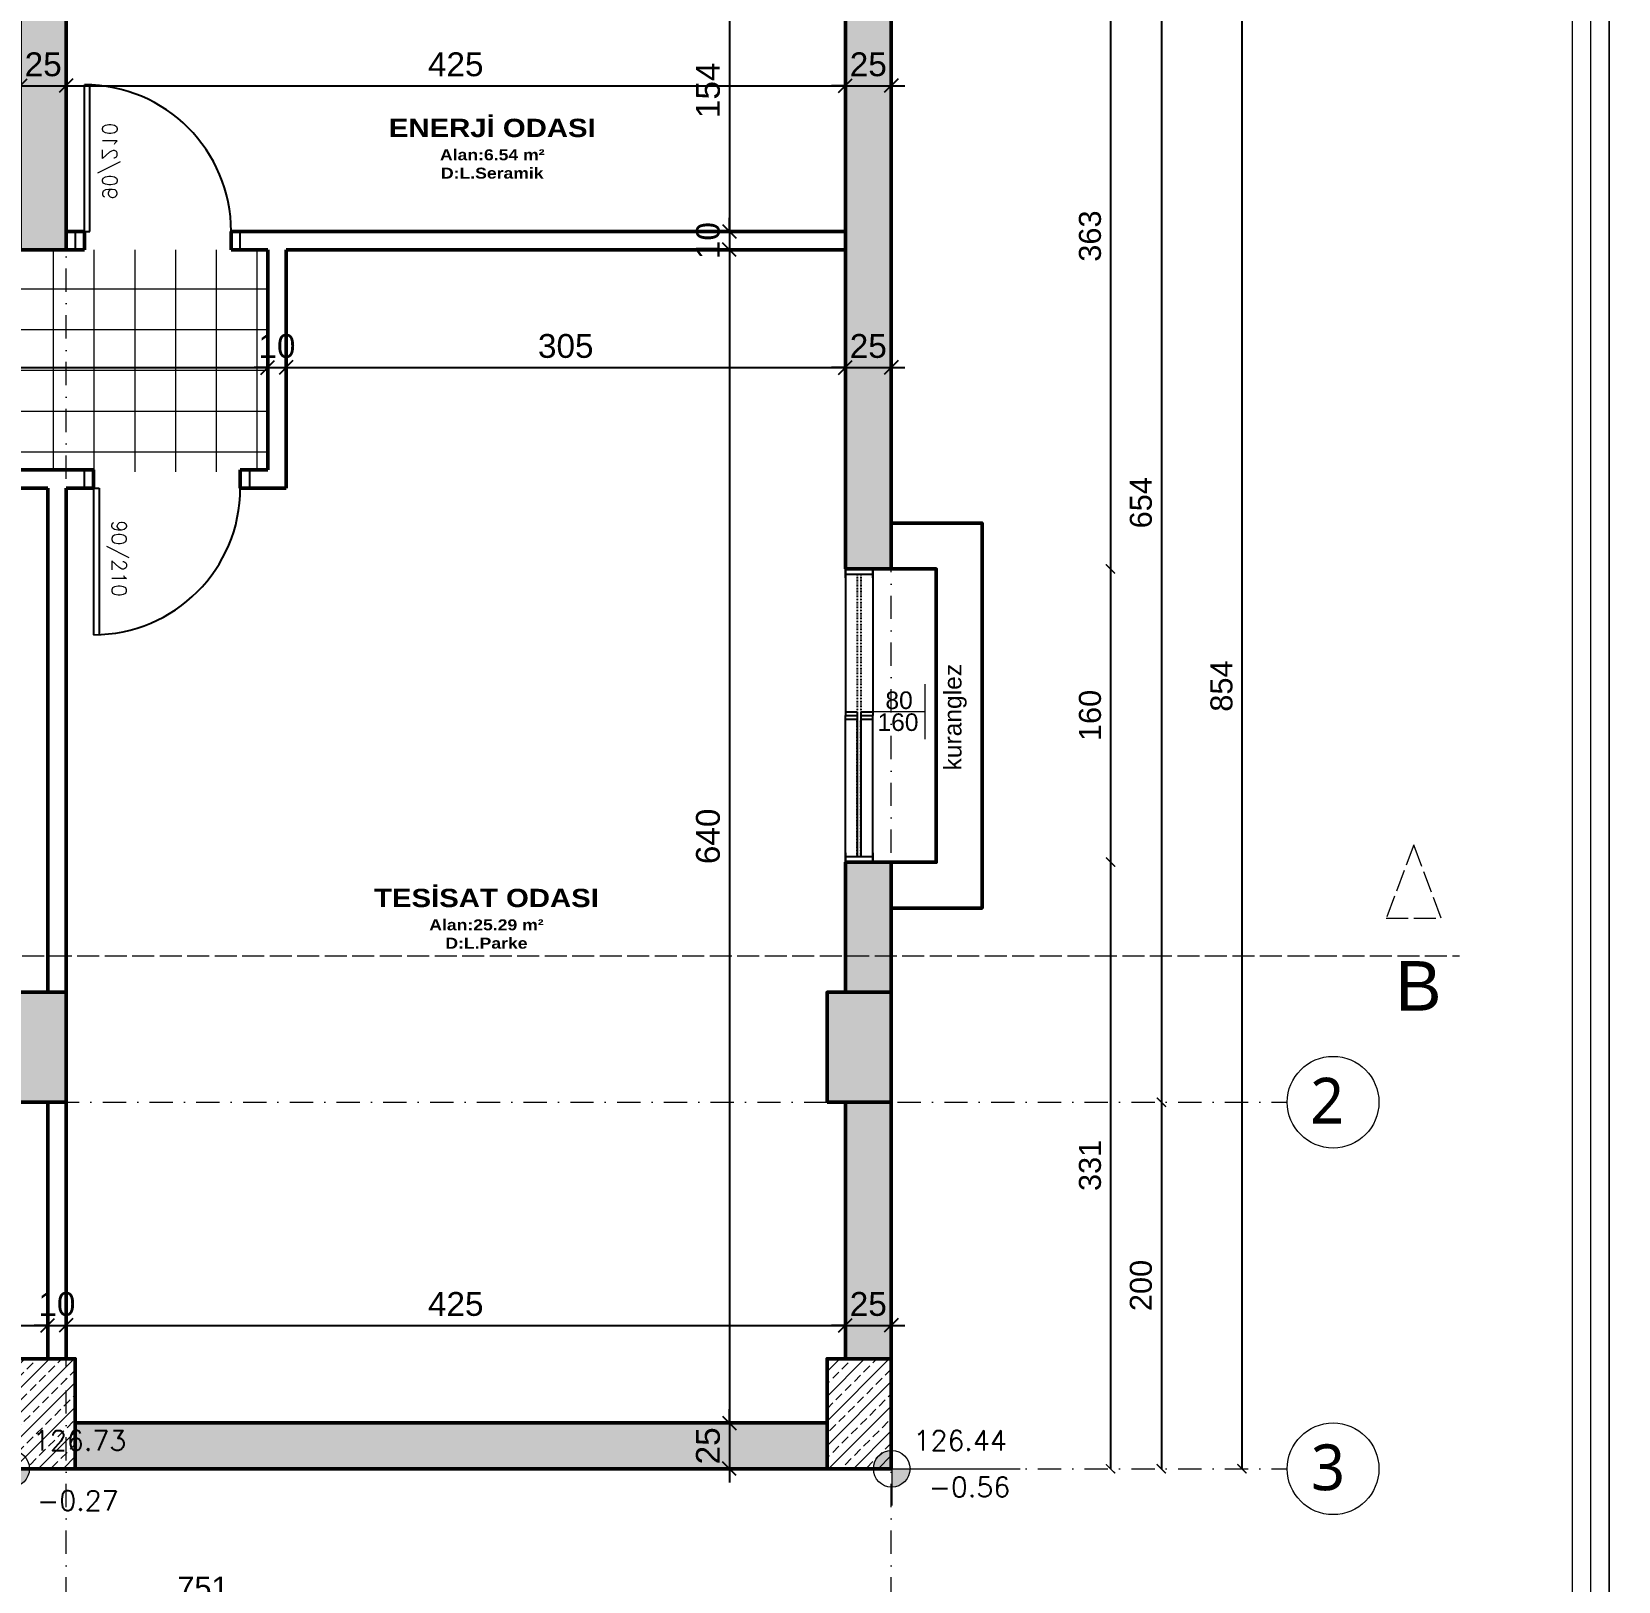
# Model space of a CAD drawing. Header units: millimetres. Extents: x 14753 to 45183, y 5640 to 19518.
# Drawn here: x 18857 to 19722, y 18231 to 19076 of the extents above; entities that cross this region are included whole.
import ezdxf

# ---------------------------------------------------------------- set-up
doc = ezdxf.new("R2010")
doc.units = ezdxf.units.MM
for name, pattern in [('ACAD_ISO02W100', [15, 12, -3]), ('Dash dot', [1.4, 0.6, -0.4, 0, -0.4]), ('DASHDOT', [25.4, 12.7, -6.35, 0, -6.35])]:
    doc.linetypes.add(name, pattern=pattern)
for name, color, linetype, lineweight in [('CERCEVE', 66, 'Continuous', 0), ('Duvar', 1, 'Continuous', 50), ('k aks', 44, 'DASHDOT', 18), ('k dis olcu', 43, 'Continuous', 18), ('k ic olcu', 254, 'Continuous', 18), ('k kolon', 1, 'Continuous', 53), ('k kot', 31, 'Continuous', 20), ('k tarama', 252, 'Continuous', 9), ('k ıslak mekan tarama', 252, 'Continuous', 9), ('kesiklii çizgi', 244, 'ACAD_ISO02W100', 5), ('Kolon', 30, 'Continuous', 50)]:
    doc.layers.add(name, color=color, linetype=linetype, lineweight=lineweight)
for name, color, linetype in [('kapı', 11, 'Continuous'), ('pencere', 2, 'Continuous'), ('Standart', 7, 'Continuous'), ('YAzı', 7, 'Continuous')]:
    doc.layers.add(name, color=color, linetype=linetype)
doc.styles.add('MtXpl_Segoe_UI', font='segoeui.ttf')
doc.styles.add('OLCU', font='romans.shx')
doc.styles.add('ROMANT', font='arial.ttf', dxfattribs={"width": 0.8, "height": 0.125})
doc.styles.get("Standard").update_dxf_attribs({"font": 'arial.ttf'})
doc.styles.add('Vaziyet Yazı', font='bgothm.ttf', dxfattribs={"height": 25})
doc.dimstyles.new('icolcu', dxfattribs={"dimtxt": 13, "dimasz": 7.5, "dimexe": 5, "dimexo": 5, "dimgap": 5, "dimtad": 1, "dimdec": 0, "dimtxsty": 'Standard', "dimblk": 'OBLIQUE', "dimcen": 2.5, "dimdle": 5, "dimclrd": 256, "dimclre": 256, "dimclrt": 256, "dimadec": 4, "dimazin": 0, "dimtfac": 1, "dimtdec": 0, "dimtix": 1, "dimtmove": 2, "dimatfit": 3, "dimldrblk": 'OBLIQUE', "dimfxl": 1, "dimarcsym": 0})
doc.dimstyles.new('icölcü', dxfattribs={"dimtxt": 12, "dimasz": 5, "dimexe": 1.25, "dimexo": 0.625, "dimgap": 5, "dimtad": 1, "dimdec": 0, "dimtxsty": 'Standard', "dimblk": 'ARCHTICK', "dimcen": -10, "dimse1": 1, "dimse2": 1, "dimadec": 0, "dimazin": 0, "dimtfac": 1, "dimtdec": 0, "dimtix": 1, "dimtmove": 0, "dimatfit": 3, "dimldrblk": 'ARCHTICK', "dimfxl": 1, "dimarcsym": 0})
pattern_1 = [(45, (-7754.55, -1210.899), (-6.73519209, 6.73519209), []), (45, (-7747.815, -1210.899), (-6.73519209, 6.73519209), [4.7625, -2.38125])]

# ---------------------------------------------------------------- blocks, each defined once
blk = doc.blocks.new('AKS-KOLON')
at = {"layer": 'k tarama'}
h = blk.add_hatch(dxfattribs=at)
h.set_pattern_fill('ANSI33', color=256, scale=1.5)
h.set_pattern_definition(pattern_1)
h.paths.add_polyline_path([(376943.55, 4551394.22), (376918.55, 4551394.22), (376918.55, 4551205.22), (376943.55, 4551205.22)])
h.paths.add_polyline_path([(376516.55, 4551394.22), (376491.55, 4551394.22), (376491.55, 4551205.22), (376516.55, 4551205.22)])
h.paths.add_polyline_path([(376352.55, 4551394.22), (376317.55, 4551394.22), (376317.55, 4551334.22), (376352.55, 4551334.22)])
h.paths.add_polyline_path([(376377.55, 4550775.22), (376317.55, 4550775.22), (376317.55, 4550740.22), (376377.55, 4550740.22)])
h.paths.add_polyline_path([(376943.55, 4550800.22), (376908.55, 4550800.22), (376908.55, 4550740.22), (376943.55, 4550740.22)])
h.paths.add_polyline_path([(377393.55, 4550800.22), (377358.55, 4550800.22), (377358.55, 4550740.22), (377393.55, 4550740.22)])
h = blk.add_hatch(dxfattribs=at)
h.set_pattern_fill('ANSI33', color=256, scale=1.5)
h.set_pattern_definition(pattern_1)
h.paths.add_polyline_path([(376948.55, 4550600.22), (376913.55, 4550600.22), (376913.55, 4550540.22), (376948.55, 4550540.22)])
h.paths.add_polyline_path([(377393.55, 4550600.22), (377358.55, 4550600.22), (377358.55, 4550540.22), (377393.55, 4550540.22)])
at = {"layer": 'Duvar'}
blk.add_lwpolyline([(376918.55, 4551394.22), (376943.55, 4551394.22), (376943.55, 4551205.22)], dxfattribs=at)
at = {"layer": 'k aks'}
for p, q in [((376943.55, 4550391.82), (376943.55, 4551524.22)), ((377393.55, 4550391.82), (377393.55, 4551524.22)), ((376147.55, 4550740.22), (377609.55, 4550740.22)), ((376147.55, 4550540.22), (377609.55, 4550540.22))]:
    blk.add_line(p, q, dxfattribs=at)
at = {"layer": 'k aks', "linetype": 'Continuous'}
for centre in [(377634.55, 4550740.22), (377634.55, 4550540.22)]:
    blk.add_circle(centre, 25, dxfattribs=at)
at = {"layer": 'Kolon'}
blk.add_lwpolyline([(376918.55, 4551394.22), (376943.55, 4551394.22), (376943.55, 4551205.22), (376918.55, 4551205.22)], close=True, dxfattribs=at)
for points in [[(376943.55, 4550740.22), (376943.55, 4550800.22), (376908.55, 4550800.22), (376908.55, 4550740.22), (376943.55, 4550740.22)], [(377358.55, 4550740.22), (377393.55, 4550740.22), (377393.55, 4550800.22), (377358.55, 4550800.22), (377358.55, 4550740.22)], [(376913.55, 4550540.22), (376948.55, 4550540.22), (376948.55, 4550600.22), (376913.55, 4550600.22), (376913.55, 4550540.22)], [(377358.55, 4550540.22), (377393.55, 4550540.22), (377393.55, 4550600.22), (377358.55, 4550600.22), (377358.55, 4550540.22)]]:
    blk.add_lwpolyline(points, dxfattribs=at)
at = {"layer": 'k aks', "style": 'MtXpl_Segoe_UI'}
for s, p in [('2', (377621.99, 4550728.54)), ('3', (377622.46, 4550528.54))]:
    blk.add_text(s, height=25, dxfattribs=at).set_placement(p)
blk = doc.blocks.new('_ArchTick')
at = {"color": 0, "linetype": 'ByBlock', "const_width": 0.15}
blk.add_lwpolyline([(-0.5, -0.5), (0.5, 0.5)], dxfattribs=at)
blk = doc.blocks.new('*D421')
at = {"layer": 'Defpoints', "color": 0, "transparency": 16777216}
for p in [(19517.19, 19146.01), (19517.19, 18292.01), (19517.19, 18292.01)]:
    blk.add_point(p, dxfattribs=at)
at = {"layer": 'k dis olcu', "color": 0, "lineweight": -2, "transparency": 16777216}
blk.add_line((19517.19, 19146.01), (19517.19, 18292.01), dxfattribs=at)
at = {"layer": 'k dis olcu', "color": 0, "lineweight": -2, "transparency": 16777216, "xscale": 5, "yscale": 5, "zscale": 5}
for p, rotation in [((19517.19, 19146.01), 90), ((19517.19, 18292.01), 270)]:
    blk.add_blockref('_ArchTick', p, dxfattribs=dict(at, rotation=rotation))
at = {"layer": 'k dis olcu', "color": 0, "transparency": 16777216, "insert": (19506.06, 18719.01), "char_height": 12, "attachment_point": 5, "rotation": 90}
blk.add_mtext('854', dxfattribs=at)
blk = doc.blocks.new('*D374')
at = {"layer": 'Defpoints', "color": 0, "transparency": 16777216}
for p in [(19473.23, 19146.01), (19473.23, 18492.01), (19473.23, 18492.01)]:
    blk.add_point(p, dxfattribs=at)
at = {"layer": 'k dis olcu', "color": 0, "lineweight": -2, "transparency": 16777216}
blk.add_line((19473.23, 19146.01), (19473.23, 18492.01), dxfattribs=at)
at = {"layer": 'k dis olcu', "color": 0, "lineweight": -2, "transparency": 16777216, "xscale": 5, "yscale": 5, "zscale": 5}
for p, rotation in [((19473.23, 19146.01), 90), ((19473.23, 18492.01), 270)]:
    blk.add_blockref('_ArchTick', p, dxfattribs=dict(at, rotation=rotation))
at = {"layer": 'k dis olcu', "color": 0, "transparency": 16777216, "insert": (19462.1, 18819.01), "char_height": 12, "attachment_point": 5, "rotation": 90}
blk.add_mtext('654', dxfattribs=at)
blk = doc.blocks.new('*D375')
at = {"layer": 'Defpoints', "color": 0, "transparency": 16777216}
for p in [(19473.23, 18492.01), (19473.23, 18292.01), (19473.23, 18292.01)]:
    blk.add_point(p, dxfattribs=at)
at = {"layer": 'k dis olcu', "color": 0, "lineweight": -2, "transparency": 16777216}
blk.add_line((19473.23, 18492.01), (19473.23, 18292.01), dxfattribs=at)
at = {"layer": 'k dis olcu', "color": 0, "lineweight": -2, "transparency": 16777216, "xscale": 5, "yscale": 5, "zscale": 5}
for p, rotation in [((19473.23, 18492.01), 90), ((19473.23, 18292.01), 270)]:
    blk.add_blockref('_ArchTick', p, dxfattribs=dict(at, rotation=rotation))
at = {"layer": 'k dis olcu', "color": 0, "transparency": 16777216, "insert": (19462.1, 18392.01), "char_height": 12, "attachment_point": 5, "rotation": 90}
blk.add_mtext('200', dxfattribs=at)
blk = doc.blocks.new('*D424')
at = {"layer": 'Defpoints', "color": 0, "transparency": 16777216}
for p in [(19325.87, 19146.01), (19325.87, 18782.92), (19445.47, 18782.92)]:
    blk.add_point(p, dxfattribs=at)
at = {"layer": 'k dis olcu', "color": 0, "lineweight": -2, "transparency": 16777216}
blk.add_line((19445.47, 19146.01), (19445.47, 18782.92), dxfattribs=at)
at = {"layer": 'k dis olcu', "color": 0, "lineweight": -2, "transparency": 16777216, "xscale": 5, "yscale": 5, "zscale": 5}
for p, rotation in [((19445.47, 19146.01), 90), ((19445.47, 18782.92), 270)]:
    blk.add_blockref('_ArchTick', p, dxfattribs=dict(at, rotation=rotation))
at = {"layer": 'k dis olcu', "color": 0, "transparency": 16777216, "insert": (19434.34, 18964.47), "char_height": 12, "attachment_point": 5, "rotation": 90}
blk.add_mtext('363', dxfattribs=at)
blk = doc.blocks.new('*D425')
at = {"layer": 'Defpoints', "color": 0, "transparency": 16777216}
for p in [(19325.87, 18782.92), (19315.87, 18623.01), (19445.47, 18623.01)]:
    blk.add_point(p, dxfattribs=at)
at = {"layer": 'k dis olcu', "color": 0, "lineweight": -2, "transparency": 16777216}
blk.add_line((19445.47, 18782.92), (19445.47, 18623.01), dxfattribs=at)
at = {"layer": 'k dis olcu', "color": 0, "lineweight": -2, "transparency": 16777216, "xscale": 5, "yscale": 5, "zscale": 5}
for p, rotation in [((19445.47, 18782.92), 90), ((19445.47, 18623.01), 270)]:
    blk.add_blockref('_ArchTick', p, dxfattribs=dict(at, rotation=rotation))
at = {"layer": 'k dis olcu', "color": 0, "transparency": 16777216, "insert": (19434.35, 18702.97), "char_height": 12, "attachment_point": 5, "rotation": 90}
blk.add_mtext('160', dxfattribs=at)
blk = doc.blocks.new('*D426')
at = {"layer": 'Defpoints', "color": 0, "transparency": 16777216}
for p in [(19315.87, 18623.01), (19325.87, 18292.01), (19445.47, 18292.01)]:
    blk.add_point(p, dxfattribs=at)
at = {"layer": 'k dis olcu', "color": 0, "lineweight": -2, "transparency": 16777216}
blk.add_line((19445.47, 18623.01), (19445.47, 18292.01), dxfattribs=at)
at = {"layer": 'k dis olcu', "color": 0, "lineweight": -2, "transparency": 16777216, "xscale": 5, "yscale": 5, "zscale": 5}
for p, rotation in [((19445.47, 18623.01), 90), ((19445.47, 18292.01), 270)]:
    blk.add_blockref('_ArchTick', p, dxfattribs=dict(at, rotation=rotation))
at = {"layer": 'k dis olcu', "color": 0, "transparency": 16777216, "insert": (19434.34, 18457.51), "char_height": 12, "attachment_point": 5, "rotation": 90}
blk.add_mtext('331', dxfattribs=at)
blk = doc.blocks.new('_Oblique')
at = {"color": 0, "linetype": 'ByBlock', "lineweight": -2}
blk.add_line((-0.5, -0.5), (0.5, 0.5), dxfattribs=at)
blk = doc.blocks.new('*D367')
at = {"layer": 'Defpoints', "color": 0, "transparency": 16777216}
for p in [(18274.87, 18370.2), (18865.87, 18370.2), (18865.87, 18370.2)]:
    blk.add_point(p, dxfattribs=at)
at = {"layer": 'k ic olcu', "lineweight": -2, "transparency": 16777216}
blk.add_line((18269.87, 18370.2), (18870.87, 18370.2), dxfattribs=at)
at = {"layer": 'k ic olcu', "lineweight": -2, "transparency": 16777216, "xscale": 7.5, "yscale": 7.5, "zscale": 7.5, "rotation": 180}
blk.add_blockref('_Oblique', (18274.87, 18370.2), dxfattribs=at)
at = {"layer": 'k ic olcu', "lineweight": -2, "transparency": 16777216, "xscale": 7.5, "yscale": 7.5, "zscale": 7.5}
blk.add_blockref('_Oblique', (18865.87, 18370.2), dxfattribs=at)
at = {"layer": 'k ic olcu', "transparency": 16777216, "insert": (18570.37, 18381.84), "char_height": 13, "attachment_point": 5}
blk.add_mtext('591', dxfattribs=at)
blk = doc.blocks.new('*D368')
at = {"layer": 'Defpoints', "color": 0, "transparency": 16777216}
for p in [(18865.87, 18370.2), (18875.87, 18370.2), (18875.87, 18370.2)]:
    blk.add_point(p, dxfattribs=at)
at = {"layer": 'k ic olcu', "lineweight": -2, "transparency": 16777216}
for p, q in [((18865.87, 18370.2), (18858.37, 18370.2)), ((18865.87, 18370.2), (18875.87, 18370.2)), ((18875.87, 18370.2), (18883.37, 18370.2))]:
    blk.add_line(p, q, dxfattribs=at)
at = {"layer": 'k ic olcu', "lineweight": -2, "transparency": 16777216, "xscale": 7.5, "yscale": 7.5, "zscale": 7.5}
blk.add_blockref('_Oblique', (18865.87, 18370.2), dxfattribs=at)
at = {"layer": 'k ic olcu', "lineweight": -2, "transparency": 16777216, "xscale": 7.5, "yscale": 7.5, "zscale": 7.5, "rotation": 180}
blk.add_blockref('_Oblique', (18875.87, 18370.2), dxfattribs=at)
at = {"layer": 'k ic olcu', "transparency": 16777216, "insert": (18870.87, 18381.84), "char_height": 13, "attachment_point": 5}
blk.add_mtext('10', dxfattribs=at)
blk = doc.blocks.new('*D369')
at = {"layer": 'Defpoints', "color": 0, "transparency": 16777216}
for p in [(18875.87, 18370.2), (19300.87, 18370.2), (19300.87, 18370.2)]:
    blk.add_point(p, dxfattribs=at)
at = {"layer": 'k ic olcu', "lineweight": -2, "transparency": 16777216}
blk.add_line((18870.87, 18370.2), (19305.87, 18370.2), dxfattribs=at)
at = {"layer": 'k ic olcu', "lineweight": -2, "transparency": 16777216, "xscale": 7.5, "yscale": 7.5, "zscale": 7.5, "rotation": 180}
blk.add_blockref('_Oblique', (18875.87, 18370.2), dxfattribs=at)
at = {"layer": 'k ic olcu', "lineweight": -2, "transparency": 16777216, "xscale": 7.5, "yscale": 7.5, "zscale": 7.5}
blk.add_blockref('_Oblique', (19300.87, 18370.2), dxfattribs=at)
at = {"layer": 'k ic olcu', "transparency": 16777216, "insert": (19088.37, 18381.84), "char_height": 13, "attachment_point": 5}
blk.add_mtext('425', dxfattribs=at)
blk = doc.blocks.new('*D370')
at = {"layer": 'Defpoints', "color": 0, "transparency": 16777216}
for p in [(19300.87, 18370.2), (19325.87, 18370.2), (19325.87, 18370.2)]:
    blk.add_point(p, dxfattribs=at)
at = {"layer": 'k ic olcu', "lineweight": -2, "transparency": 16777216}
for p, q in [((19300.87, 18370.2), (19293.37, 18370.2)), ((19300.87, 18370.2), (19325.87, 18370.2)), ((19325.87, 18370.2), (19333.37, 18370.2))]:
    blk.add_line(p, q, dxfattribs=at)
at = {"layer": 'k ic olcu', "lineweight": -2, "transparency": 16777216, "xscale": 7.5, "yscale": 7.5, "zscale": 7.5}
blk.add_blockref('_Oblique', (19300.87, 18370.2), dxfattribs=at)
at = {"layer": 'k ic olcu', "lineweight": -2, "transparency": 16777216, "xscale": 7.5, "yscale": 7.5, "zscale": 7.5, "rotation": 180}
blk.add_blockref('_Oblique', (19325.87, 18370.2), dxfattribs=at)
at = {"layer": 'k ic olcu', "transparency": 16777216, "insert": (19313.37, 18381.84), "char_height": 13, "attachment_point": 5}
blk.add_mtext('25', dxfattribs=at)
blk = doc.blocks.new('*D301')
at = {"layer": 'Defpoints', "color": 0, "transparency": 16777216}
for p in [(18850.87, 19046.47), (18875.87, 19046.47), (18875.87, 19046.47)]:
    blk.add_point(p, dxfattribs=at)
at = {"layer": 'k ic olcu', "lineweight": -2, "transparency": 16777216}
for p, q in [((18850.87, 19046.47), (18843.37, 19046.47)), ((18850.87, 19046.47), (18875.87, 19046.47)), ((18875.87, 19046.47), (18883.37, 19046.47))]:
    blk.add_line(p, q, dxfattribs=at)
at = {"layer": 'k ic olcu', "lineweight": -2, "transparency": 16777216, "xscale": 7.5, "yscale": 7.5, "zscale": 7.5}
blk.add_blockref('_Oblique', (18850.87, 19046.47), dxfattribs=at)
at = {"layer": 'k ic olcu', "lineweight": -2, "transparency": 16777216, "xscale": 7.5, "yscale": 7.5, "zscale": 7.5, "rotation": 180}
blk.add_blockref('_Oblique', (18875.87, 19046.47), dxfattribs=at)
at = {"layer": 'k ic olcu', "transparency": 16777216, "insert": (18863.37, 19058.11), "char_height": 13, "attachment_point": 5}
blk.add_mtext('25', dxfattribs=at)
blk = doc.blocks.new('*D302')
at = {"layer": 'Defpoints', "color": 0, "transparency": 16777216}
for p in [(18875.87, 19046.47), (19300.87, 19046.47), (19300.87, 19046.47)]:
    blk.add_point(p, dxfattribs=at)
at = {"layer": 'k ic olcu', "lineweight": -2, "transparency": 16777216}
blk.add_line((18870.87, 19046.47), (19305.87, 19046.47), dxfattribs=at)
at = {"layer": 'k ic olcu', "lineweight": -2, "transparency": 16777216, "xscale": 7.5, "yscale": 7.5, "zscale": 7.5, "rotation": 180}
blk.add_blockref('_Oblique', (18875.87, 19046.47), dxfattribs=at)
at = {"layer": 'k ic olcu', "lineweight": -2, "transparency": 16777216, "xscale": 7.5, "yscale": 7.5, "zscale": 7.5}
blk.add_blockref('_Oblique', (19300.87, 19046.47), dxfattribs=at)
at = {"layer": 'k ic olcu', "transparency": 16777216, "insert": (19088.37, 19058.11), "char_height": 13, "attachment_point": 5}
blk.add_mtext('425', dxfattribs=at)
blk = doc.blocks.new('*D303')
at = {"layer": 'Defpoints', "color": 0, "transparency": 16777216}
for p in [(19300.87, 19046.47), (19325.87, 19046.47), (19325.87, 19046.47)]:
    blk.add_point(p, dxfattribs=at)
at = {"layer": 'k ic olcu', "lineweight": -2, "transparency": 16777216}
for p, q in [((19300.87, 19046.47), (19293.37, 19046.47)), ((19300.87, 19046.47), (19325.87, 19046.47)), ((19325.87, 19046.47), (19333.37, 19046.47))]:
    blk.add_line(p, q, dxfattribs=at)
at = {"layer": 'k ic olcu', "lineweight": -2, "transparency": 16777216, "xscale": 7.5, "yscale": 7.5, "zscale": 7.5}
blk.add_blockref('_Oblique', (19300.87, 19046.47), dxfattribs=at)
at = {"layer": 'k ic olcu', "lineweight": -2, "transparency": 16777216, "xscale": 7.5, "yscale": 7.5, "zscale": 7.5, "rotation": 180}
blk.add_blockref('_Oblique', (19325.87, 19046.47), dxfattribs=at)
at = {"layer": 'k ic olcu', "transparency": 16777216, "insert": (19313.37, 19058.11), "char_height": 13, "attachment_point": 5}
blk.add_mtext('25', dxfattribs=at)
blk = doc.blocks.new('*D305')
at = {"layer": 'Defpoints', "color": 0, "transparency": 16777216}
for p in [(19237.63, 19121.01), (19237.63, 18967.01), (19237.63, 18967.01)]:
    blk.add_point(p, dxfattribs=at)
at = {"layer": 'k ic olcu', "lineweight": -2, "transparency": 16777216}
for p, q in [((19237.63, 19126.01), (19237.63, 18962.01)), ((19242.63, 19121.01), (19242.63, 19121.01)), ((19242.63, 18967.01), (19242.63, 18967.01))]:
    blk.add_line(p, q, dxfattribs=at)
at = {"layer": 'k ic olcu', "lineweight": -2, "transparency": 16777216, "xscale": 7.5, "yscale": 7.5, "zscale": 7.5}
for p, rotation in [((19237.63, 19121.01), 90), ((19237.63, 18967.01), 270)]:
    blk.add_blockref('_Oblique', p, dxfattribs=dict(at, rotation=rotation))
at = {"layer": 'k ic olcu', "transparency": 16777216, "insert": (19225.99, 19044.01), "char_height": 13, "attachment_point": 5, "rotation": 90}
blk.add_mtext('154', dxfattribs=at)
blk = doc.blocks.new('*D306')
at = {"layer": 'Defpoints', "color": 0, "transparency": 16777216}
for p in [(19237.63, 18967.01), (19237.63, 18957.01), (19237.63, 18957.01)]:
    blk.add_point(p, dxfattribs=at)
at = {"layer": 'k ic olcu', "lineweight": -2, "transparency": 16777216}
for p, q in [((19237.63, 18967.01), (19237.63, 18974.51)), ((19237.63, 18967.01), (19237.63, 18957.01)), ((19242.63, 18967.01), (19242.63, 18967.01)), ((19237.63, 18957.01), (19237.63, 18949.51)), ((19242.63, 18957.01), (19242.63, 18957.01))]:
    blk.add_line(p, q, dxfattribs=at)
at = {"layer": 'k ic olcu', "lineweight": -2, "transparency": 16777216, "xscale": 7.5, "yscale": 7.5, "zscale": 7.5}
for p, rotation in [((19237.63, 18967.01), 270), ((19237.63, 18957.01), 90)]:
    blk.add_blockref('_Oblique', p, dxfattribs=dict(at, rotation=rotation))
at = {"layer": 'k ic olcu', "transparency": 16777216, "insert": (19225.99, 18962.01), "char_height": 13, "attachment_point": 5, "rotation": 90}
blk.add_mtext('10', dxfattribs=at)
blk = doc.blocks.new('*D307')
at = {"layer": 'Defpoints', "color": 0, "transparency": 16777216}
for p in [(19237.63, 18957.01), (19237.63, 18317.01), (19237.63, 18317.01)]:
    blk.add_point(p, dxfattribs=at)
at = {"layer": 'k ic olcu', "lineweight": -2, "transparency": 16777216}
for p, q in [((19237.63, 18962.01), (19237.63, 18312.01)), ((19242.63, 18957.01), (19242.63, 18957.01)), ((19242.63, 18317.01), (19242.63, 18317.01))]:
    blk.add_line(p, q, dxfattribs=at)
at = {"layer": 'k ic olcu', "lineweight": -2, "transparency": 16777216, "xscale": 7.5, "yscale": 7.5, "zscale": 7.5}
for p, rotation in [((19237.63, 18957.01), 90), ((19237.63, 18317.01), 270)]:
    blk.add_blockref('_Oblique', p, dxfattribs=dict(at, rotation=rotation))
at = {"layer": 'k ic olcu', "transparency": 16777216, "insert": (19225.99, 18637.01), "char_height": 13, "attachment_point": 5, "rotation": 90}
blk.add_mtext('640', dxfattribs=at)
blk = doc.blocks.new('*D308')
at = {"layer": 'Defpoints', "color": 0, "transparency": 16777216}
for p in [(19237.63, 18317.01), (19237.63, 18292.01), (19237.63, 18292.01)]:
    blk.add_point(p, dxfattribs=at)
at = {"layer": 'k ic olcu', "lineweight": -2, "transparency": 16777216}
for p, q in [((19237.63, 18317.01), (19237.63, 18324.51)), ((19237.63, 18317.01), (19237.63, 18292.01)), ((19242.63, 18317.01), (19242.63, 18317.01)), ((19237.63, 18292.01), (19237.63, 18284.51)), ((19242.63, 18292.01), (19242.63, 18292.01))]:
    blk.add_line(p, q, dxfattribs=at)
at = {"layer": 'k ic olcu', "lineweight": -2, "transparency": 16777216, "xscale": 7.5, "yscale": 7.5, "zscale": 7.5}
for p, rotation in [((19237.63, 18317.01), 270), ((19237.63, 18292.01), 90)]:
    blk.add_blockref('_Oblique', p, dxfattribs=dict(at, rotation=rotation))
at = {"layer": 'k ic olcu', "transparency": 16777216, "insert": (19225.99, 18304.51), "char_height": 13, "attachment_point": 5, "rotation": 90}
blk.add_mtext('25', dxfattribs=at)
blk = doc.blocks.new('KESİT')
at = {"layer": 'kesiklii çizgi', "color": 3}
for p, q in [((381895, 4551890), (381880, 4551850)), ((381910, 4551850), (381895, 4551890)), ((380281.07, 4551829.46), (381920, 4551829.46))]:
    blk.add_line(p, q, dxfattribs=at)
blk.add_lwpolyline([(381880, 4551850), (381910, 4551850)], dxfattribs=at)
blk.add_text('B', height=27, dxfattribs=at).set_placement((381885, 4551799.5))
blk = doc.blocks.new('*D565')
at = {"layer": 'Defpoints', "color": 0, "transparency": 16777216}
for p in [(18448.87, 18922.01), (18985.87, 18892.81), (18985.87, 18892.81)]:
    blk.add_point(p, dxfattribs=at)
at = {"layer": 'k ic olcu', "lineweight": -2, "transparency": 16777216}
for p, q in [((18448.87, 18917.01), (18448.87, 18887.81)), ((18443.87, 18892.81), (18990.87, 18892.81))]:
    blk.add_line(p, q, dxfattribs=at)
at = {"layer": 'k ic olcu', "lineweight": -2, "transparency": 16777216, "xscale": 7.5, "yscale": 7.5, "zscale": 7.5, "rotation": 180}
blk.add_blockref('_Oblique', (18448.87, 18892.81), dxfattribs=at)
at = {"layer": 'k ic olcu', "lineweight": -2, "transparency": 16777216, "xscale": 7.5, "yscale": 7.5, "zscale": 7.5}
blk.add_blockref('_Oblique', (18985.87, 18892.81), dxfattribs=at)
at = {"layer": 'k ic olcu', "transparency": 16777216, "insert": (18717.37, 18904.46), "char_height": 13, "attachment_point": 5}
blk.add_mtext('537', dxfattribs=at)
blk = doc.blocks.new('*D566')
at = {"layer": 'Defpoints', "color": 0, "transparency": 16777216}
for p in [(18985.87, 18892.81), (18995.87, 18892.81), (18995.87, 18892.01)]:
    blk.add_point(p, dxfattribs=at)
at = {"layer": 'k ic olcu', "lineweight": -2, "transparency": 16777216}
for p, q in [((18985.87, 18892.81), (18978.37, 18892.81)), ((18985.87, 18892.81), (18995.87, 18892.81)), ((18995.87, 18897.01), (18995.87, 18897.81)), ((18995.87, 18892.81), (19003.37, 18892.81))]:
    blk.add_line(p, q, dxfattribs=at)
at = {"layer": 'k ic olcu', "lineweight": -2, "transparency": 16777216, "xscale": 7.5, "yscale": 7.5, "zscale": 7.5}
blk.add_blockref('_Oblique', (18985.87, 18892.81), dxfattribs=at)
at = {"layer": 'k ic olcu', "lineweight": -2, "transparency": 16777216, "xscale": 7.5, "yscale": 7.5, "zscale": 7.5, "rotation": 180}
blk.add_blockref('_Oblique', (18995.87, 18892.81), dxfattribs=at)
at = {"layer": 'k ic olcu', "transparency": 16777216, "insert": (18990.87, 18904.45), "char_height": 13, "attachment_point": 5}
blk.add_mtext('10', dxfattribs=at)
blk = doc.blocks.new('*D567')
at = {"layer": 'Defpoints', "color": 0, "transparency": 16777216}
for p in [(18995.87, 18892.01), (19300.87, 18892.81), (19300.87, 18892.81)]:
    blk.add_point(p, dxfattribs=at)
at = {"layer": 'k ic olcu', "lineweight": -2, "transparency": 16777216}
for p, q in [((18990.87, 18892.81), (19305.87, 18892.81)), ((18995.87, 18897.01), (18995.87, 18897.81))]:
    blk.add_line(p, q, dxfattribs=at)
at = {"layer": 'k ic olcu', "lineweight": -2, "transparency": 16777216, "xscale": 7.5, "yscale": 7.5, "zscale": 7.5, "rotation": 180}
blk.add_blockref('_Oblique', (18995.87, 18892.81), dxfattribs=at)
at = {"layer": 'k ic olcu', "lineweight": -2, "transparency": 16777216, "xscale": 7.5, "yscale": 7.5, "zscale": 7.5}
blk.add_blockref('_Oblique', (19300.87, 18892.81), dxfattribs=at)
at = {"layer": 'k ic olcu', "transparency": 16777216, "insert": (19148.37, 18904.46), "char_height": 13, "attachment_point": 5}
blk.add_mtext('305', dxfattribs=at)
blk = doc.blocks.new('*D568')
at = {"layer": 'Defpoints', "color": 0, "transparency": 16777216}
for p in [(19300.87, 18892.81), (19325.87, 18892.81), (19325.87, 18892.81)]:
    blk.add_point(p, dxfattribs=at)
at = {"layer": 'k ic olcu', "lineweight": -2, "transparency": 16777216}
for p, q in [((19300.87, 18892.81), (19293.37, 18892.81)), ((19300.87, 18892.81), (19325.87, 18892.81)), ((19325.87, 18892.81), (19333.37, 18892.81))]:
    blk.add_line(p, q, dxfattribs=at)
at = {"layer": 'k ic olcu', "lineweight": -2, "transparency": 16777216, "xscale": 7.5, "yscale": 7.5, "zscale": 7.5}
blk.add_blockref('_Oblique', (19300.87, 18892.81), dxfattribs=at)
at = {"layer": 'k ic olcu', "lineweight": -2, "transparency": 16777216, "xscale": 7.5, "yscale": 7.5, "zscale": 7.5, "rotation": 180}
blk.add_blockref('_Oblique', (19325.87, 18892.81), dxfattribs=at)
at = {"layer": 'k ic olcu', "transparency": 16777216, "insert": (19313.37, 18904.45), "char_height": 13, "attachment_point": 5}
blk.add_mtext('25', dxfattribs=at)
blk = doc.blocks.new('dfssdfaswerfawef')
at = {"layer": 'k kot'}
h = blk.add_hatch(color=256, dxfattribs=at)
h.dxf.hatch_style = 1
h.paths.add_polyline_path([(9693.94, 3364.49, 0.414214), (9683.94, 3354.49), (9693.94, 3354.49)])
h.paths.add_polyline_path([(9693.94, 3354.49), (9693.94, 3344.49, 0.414214), (9703.94, 3354.49)])
for p, q in [((9693.94, 3374.49), (9693.94, 3334.49)), ((9673.94, 3354.49), (9763.94, 3354.49))]:
    blk.add_line(p, q, dxfattribs=at)
blk.add_circle((9693.94, 3354.49), 10, dxfattribs=at)
blk = doc.blocks.new('*D615')
at = {"layer": 'Defpoints', "color": 0, "transparency": 16777216}
for p in [(18574.87, 18302.01), (19326.15, 18292.01), (19326.15, 18215.99)]:
    blk.add_point(p, dxfattribs=at)
at = {"layer": 'k dis olcu', "color": 0, "lineweight": -2, "transparency": 16777216}
blk.add_line((18574.87, 18215.99), (19326.15, 18215.99), dxfattribs=at)
at = {"layer": 'k dis olcu', "color": 0, "lineweight": -2, "transparency": 16777216, "xscale": 5, "yscale": 5, "zscale": 5, "rotation": 180}
blk.add_blockref('_ArchTick', (18574.87, 18215.99), dxfattribs=at)
at = {"layer": 'k dis olcu', "color": 0, "lineweight": -2, "transparency": 16777216, "xscale": 5, "yscale": 5, "zscale": 5}
blk.add_blockref('_ArchTick', (19326.15, 18215.99), dxfattribs=at)
at = {"layer": 'k dis olcu', "color": 0, "transparency": 16777216, "insert": (18950.51, 18227.11), "char_height": 12, "attachment_point": 5}
blk.add_mtext('751', dxfattribs=at)

msp = doc.modelspace()

# ---------------------------------------------------------------- hatches: boundary and pattern name
at = {"layer": 'k tarama'}
h = msp.add_hatch(dxfattribs=at)
h.set_pattern_fill('ANSI33', color=256, scale=2)
h.paths.add_polyline_path([(18308.61, 19146.01), (18284.87, 19146.01), (18284.87, 19121.01), (18308.61, 19121.01)])
h.paths.add_polyline_path([(18423.87, 19146.01), (18388.61, 19146.01), (18388.61, 19121.01), (18423.87, 19121.01)])
h.paths.add_polyline_path([(18850.87, 19146.01), (18448.87, 19146.01), (18448.87, 19121.01), (18850.87, 19121.01)])
h.paths.add_polyline_path([(19029.15, 19146.01), (18875.87, 19146.01), (18875.87, 19121.01), (19029.15, 19121.01)])
h.paths.add_polyline_path([(19265.87, 19146.01), (19109.15, 19146.01), (19109.15, 19121.01), (19265.87, 19121.01)])
h.paths.add_polyline_path([(19325.87, 19111.01), (19300.87, 19111.01), (19300.87, 18783.01), (19325.87, 18783.01)])
h.paths.add_polyline_path([(19325.87, 18596.92), (19325.47, 18622.97), (19300.87, 18623.05), (19300.87, 18552.01), (19325.87, 18552.01)])
h.paths.add_polyline_path([(19325.87, 18476.01), (19325.87, 18492.01), (19300.87, 18492.01), (19300.87, 18476.01), (19300.87, 18352.01), (19325.87, 18352.01)])
h.paths.add_polyline_path([(19290.87, 18317.01), (18880.87, 18317.01), (18880.87, 18292.01), (19290.87, 18292.01)])
h.paths.add_polyline_path([(18414.87, 18302.01), (18414.87, 18317.01), (18274.87, 18317.01), (18274.87, 18492.01), (18249.87, 18492.01), (18249.87, 18292.01), (18414.87, 18292.01), (18414.87, 18302.01)])
h.paths.add_polyline_path([(18482.47, 18947.61), (18486.61, 18951.74), (18482.47, 18951.74)])
h.paths.add_polyline_path([(18659.93, 19093.35), (18660.52, 19094.66), (18659.93, 19094.66)])
at = {"layer": 'k ıslak mekan tarama'}
h = msp.add_hatch(dxfattribs=at)
h.set_pattern_fill('NET', color=256, scale=7)
h.paths.add_polyline_path([(18612.9, 18907.21), (18675.08, 18907.21), (18675.08, 18953.91), (18612.9, 18953.91)], flags=24)
h.paths.add_polyline_path([(18851.71, 18811.43), (18851.71, 18761.15), (18833.43, 18761.15), (18833.43, 18811.43)], flags=24)
h.paths.add_polyline_path([(18900.04, 18811.43), (18900.04, 18761.15), (18918.32, 18761.15), (18918.32, 18811.43)], flags=24)
h.paths.add_polyline_path([(18890.04, 18982.59), (18890.04, 19032.87), (18908.32, 19032.87), (18908.32, 18982.59)], flags=24)
h.paths.add_polyline_path([(18426.13, 18846.79), (18375.84, 18846.79), (18375.84, 18865.08), (18426.13, 18865.08)], flags=24)
h.paths.add_polyline_path([(18482.47, 18937.54), (18500.73, 18937.54), (18500.73, 18951.74), (18482.47, 18951.74)], flags=24)
h.paths.add_polyline_path([(18330.86, 18936.17), (18393.03, 18936.17), (18393.03, 18982.88), (18330.86, 18982.88)], flags=24)
h.paths.add_polyline_path([(18448.87, 18957.01), (18448.87, 18837.01), (18775.87, 18837.01), (18775.87, 18835.8), (18855.87, 18835.8), (18855.87, 18837.01), (18860.87, 18837.01), (18895.87, 18837.01), (18895.87, 18835.8), (18975.87, 18835.8), (18975.87, 18837.01), (18980.87, 18837.01), (18985.87, 18837.01), (18985.87, 18957.01), (18875.87, 18957.01), (18850.87, 18957.01), (18730.87, 18957.01), (18730.87, 18984.01), (18730.87, 19011.01), (18703.87, 19011.01), (18676.87, 19011.01), (18649.87, 19011.01), (18622.87, 19011.01), (18595.87, 19011.01), (18568.87, 19011.01), (18568.87, 18984.01), (18568.87, 18957.01)])

# ---------------------------------------------------------------- linework, layer by layer
at = {"layer": 'CERCEVE'}
for points in [[(17976.94, 17567.61), (19717.42, 17567.61), (19717.42, 19512.61), (17976.94, 19512.61)], [(19717.42, 17567.61), (21457.89, 17567.61), (21457.89, 19512.61), (19717.42, 19512.61)], [(17986.94, 17577.61), (19707.42, 17577.61), (19707.42, 19502.61), (17986.94, 19502.61)], [(17996.94, 17587.61), (19697.42, 17587.61), (19697.42, 19492.61), (17996.94, 19492.61)]]:
    msp.add_lwpolyline(points, close=True, dxfattribs=at)
at = {"layer": 'Duvar'}
for p, q in [((18875.87, 18967.01), (18885.87, 18967.01)), ((18885.87, 18957.01), (18885.87, 18967.01)), ((18965.87, 18967.01), (19300.87, 18967.01)), ((18965.87, 18957.01), (18965.87, 18967.01)), ((18875.87, 18957.01), (18885.87, 18957.01)), ((18965.87, 18957.01), (18985.87, 18957.01)), ((18985.87, 18957.01), (18985.87, 18837.01)), ((18995.87, 18957.01), (19300.87, 18957.01)), ((18995.87, 18957.01), (18995.87, 18827.01)), ((18890.87, 18837.01), (18850.87, 18837.01)), ((18890.87, 18837.01), (18890.87, 18827.01)), ((18985.87, 18837.01), (18970.87, 18837.01)), ((18970.87, 18837.01), (18970.87, 18827.01)), ((18865.87, 18827.01), (18850.87, 18827.01)), ((18865.87, 18552.01), (18865.87, 18827.01)), ((18890.87, 18827.01), (18875.87, 18827.01)), ((18875.87, 18552.01), (18875.87, 18827.01)), ((18995.87, 18827.01), (18970.87, 18827.01)), ((18865.87, 18492.01), (18865.87, 18352.01)), ((18875.87, 18492.01), (18875.87, 18352.01))]:
    msp.add_line(p, q, dxfattribs=at)
at = {"layer": 'kapı'}
for p, q in [((18885.87, 18967.01), (18885.87, 19047.01)), ((18888.83, 18967.01), (18888.83, 19046.95)), ((18880.87, 18967.01), (18880.87, 18957.01)), ((18885.87, 18967.01), (18880.87, 18967.01)), ((18885.87, 18967.01), (18888.83, 18967.01)), ((18885.87, 18957.01), (18885.87, 18967.01)), ((18965.87, 18967.01), (18965.87, 18957.01)), ((18970.87, 18967.01), (18965.87, 18967.01)), ((18970.87, 18957.01), (18970.87, 18967.01)), ((18880.87, 18957.01), (18885.87, 18957.01)), ((18965.87, 18957.01), (18970.87, 18957.01)), ((18885.87, 18827.01), (18885.87, 18837.01)), ((18885.87, 18837.01), (18890.87, 18837.01)), ((18890.87, 18837.01), (18890.87, 18827.01)), ((18970.87, 18827.01), (18970.87, 18837.01)), ((18970.87, 18837.01), (18975.87, 18837.01)), ((18975.87, 18837.01), (18975.87, 18827.01)), ((18890.87, 18827.01), (18885.87, 18827.01)), ((18890.87, 18827.01), (18893.83, 18827.01)), ((18890.87, 18827.01), (18890.87, 18747.01)), ((18893.83, 18827.01), (18893.83, 18747.06)), ((18975.87, 18827.01), (18970.87, 18827.01))]:
    msp.add_line(p, q, dxfattribs=at)
for centre, start, end in [((18885.87, 18967.01), 0, 90), ((18890.87, 18827.01), 270, 0)]:
    msp.add_arc(centre, 80, start, end, dxfattribs=at)
at = {"layer": 'Kolon'}
for p, q in [((19300.87, 18783.01), (19325.87, 18783.01)), ((19325.87, 18783.01), (19300.87, 18783.01)), ((19300.87, 18623.01), (19325.87, 18623.01)), ((19325.87, 18623.01), (19300.87, 18623.01))]:
    msp.add_line(p, q, dxfattribs=at)
for points in [[(19300.87, 19111.01), (19300.87, 18783.01)], [(19325.87, 19111.01), (19325.87, 18783.01)], [(19325.47, 18807.92), (19375.47, 18807.92), (19375.47, 18597.92), (19325.47, 18597.92)], [(19325.47, 18782.92), (19350.47, 18782.92), (19350.47, 18622.92), (19325.47, 18622.92)], [(19300.87, 18623.01), (19300.87, 18552.01)], [(19325.87, 18623.01), (19325.87, 18552.01)], [(19300.87, 18492.01), (19300.87, 18476.01), (19300.87, 18352.01)], [(19325.87, 18492.01), (19325.87, 18476.01), (19325.87, 18352.01)], [(19290.87, 18317.01), (18880.87, 18317.01)], [(19290.87, 18292.01), (18875.87, 18292.01)]]:
    msp.add_lwpolyline(points, dxfattribs=at)
at = {"layer": 'pencere', "lineweight": 25}
for p, q in [((19300.87, 18783.01), (19315.87, 18783.01)), ((19300.87, 18778.01), (19300.87, 18783.01)), ((19300.87, 18783.01), (19300.87, 18703.01)), ((19300.87, 18780.01), (19315.87, 18780.01)), ((19315.87, 18778.01), (19315.87, 18783.01)), ((19315.87, 18783.01), (19315.87, 18703.01)), ((19300.87, 18705.01), (19307.37, 18705.01)), ((19300.87, 18703.01), (19307.37, 18703.01)), ((19300.87, 18703.01), (19307.37, 18703.01)), ((19300.87, 18623.01), (19300.87, 18703.01)), ((19300.87, 18701.01), (19307.37, 18701.01)), ((19307.37, 18705.01), (19307.37, 18626.01)), ((19309.37, 18705.01), (19315.87, 18705.01)), ((19309.37, 18705.01), (19309.37, 18626.01)), ((19309.37, 18703.01), (19315.87, 18703.01)), ((19309.37, 18703.01), (19315.87, 18703.01)), ((19309.37, 18701.01), (19315.87, 18701.01)), ((19315.87, 18623.01), (19315.87, 18703.01)), ((19300.87, 18628.01), (19300.87, 18623.01)), ((19300.87, 18626.01), (19315.87, 18626.01)), ((19300.87, 18623.01), (19315.87, 18623.01)), ((19307.37, 18623.01), (19309.37, 18623.01)), ((19315.87, 18628.01), (19315.87, 18623.01))]:
    msp.add_line(p, q, dxfattribs=at)
at = {"layer": 'pencere', "linetype": 'Dash dot', "lineweight": 25}
for p, q in [((19307.37, 18780.01), (19307.37, 18705.01)), ((19309.37, 18780.01), (19309.37, 18705.01)), ((19307.37, 18626.01), (19307.37, 18701.01)), ((19309.37, 18626.01), (19309.37, 18701.01))]:
    msp.add_line(p, q, dxfattribs=at)
at = {"layer": 'pencere', "lineweight": 20}
for p, q in [((19344.19, 18720.01), (19344.19, 18690.01)), ((19344.19, 18705.01), (19315.87, 18705.01))]:
    msp.add_line(p, q, dxfattribs=at)

# ---------------------------------------------------------------- block references
at = {"layer": 'Duvar'}
msp.add_blockref('AKS-KOLON', (-358067.67, -4532248.22), dxfattribs=at)
at = {"layer": 'k kolon', "rotation": 0.0003578687236534227}
for p in [(9151.95, 14937.46), (9632.22, 14937.46)]:
    msp.add_blockref('dfssdfaswerfawef', p, dxfattribs=at)
at = {"layer": 'Standart'}
msp.add_blockref('KESİT', (-362284.13, -4533257.54), dxfattribs=at)

# ---------------------------------------------------------------- texts
at = {"layer": 'k kot', "style": 'OLCU'}
for s, p in [('126.73', (18857.75, 18302.01)), ('126.44', (19338.03, 18302.01)), ('-0.56', (19346.38, 18276.65, -12933.2)), ('-0.27', (18860.11, 18269.26, -12933.2))]:
    msp.add_text(s, height=10.8, rotation=0.00036, dxfattribs=at).set_placement(p)
at = {"layer": 'kapı', "style": 'OLCU', "text_generation_flag": 2}
msp.add_text('90/210', height=8, rotation=270, dxfattribs=at).set_placement((18895.75, 18984.49))
at = {"layer": 'kapı', "style": 'OLCU'}
msp.add_text('90/210', height=8, rotation=270, dxfattribs=at).set_placement((18900.75, 18809.53))
at = {"layer": 'pencere', "lineweight": 20, "style": 'ROMANT'}
msp.add_text('kuranglez', height=9.6, rotation=90, dxfattribs=at).set_placement((19364.19, 18672.96))
for s, p in [('80', (19322.71, 18706.47)), ('160', (19318.39, 18694.51))]:
    msp.add_text(s, height=9.6, dxfattribs=at).set_placement(p)
at = {"layer": 'YAzı', "color": 7, "lineweight": -2, "char_height": 9.6, "width": 229.502, "attachment_point": 5, "style": 'Vaziyet Yazı'}
for s, insert in [('{\\fArial Black|b0|i0|c162|p34;\\H1.04167x;ENERJİ ODASI\\P\\fArial Black|b0|i0|c0|p34;\\H0.6x;Alan:\\fArial Black|b0|i0|c162|p34;6.54 \\fArial Black|b0|i0|c0|p34;m²\\fArial Black|b0|i0|c162|p34;\\PD:L.Seramik}', (19108.3, 19012.11)), ('{\\fArial Black|b0|i0|c162|p34;\\H1.04167x;TESİSAT ODASI\\P\\fArial Black|b0|i0|c0|p34;\\H0.6x;Alan:\\fArial Black|b0|i0|c162|p34;25.29 \\fArial Black|b0|i0|c0|p34;m²\\fArial Black|b0|i0|c162|p34;\\PD:L.Parke}', (19105.13, 18592.03))]:
    msp.add_mtext(s, dxfattribs=dict(at, insert=insert))

# ---------------------------------------------------------------- dimensions: what is measured, and where the dimension line sits
at = {"layer": 'k dis olcu'}
for base, p1, p2, picture, middle in [((19445.47, 18782.92), (19325.87, 19146.01), (19325.87, 18782.92), '*D424', (19434.34, 18964.47)), ((19473.23, 18492.01), (19473.23, 19146.01), (19473.23, 18492.01), '*D374', (19462.1, 18819.01)), ((19517.19, 18292.01), (19517.19, 19146.01), (19517.19, 18292.01), '*D421', (19506.06, 18719.01)), ((19445.47, 18623.01), (19325.87, 18782.92), (19315.87, 18623.01), '*D425', (19434.35, 18702.97)), ((19445.47, 18292.01), (19315.87, 18623.01), (19325.87, 18292.01), '*D426', (19434.34, 18457.51)), ((19473.23, 18292.01), (19473.23, 18492.01), (19473.23, 18292.01), '*D375', (19462.1, 18392.01))]:
    dim = msp.add_linear_dim(base=base, p1=p1, p2=p2, angle=90, dimstyle='icölcü', dxfattribs=at)
    dim.commit()
    dim.dimension.update_dxf_attribs({"geometry": picture, "text_midpoint": middle})
dim = msp.add_linear_dim(base=(19326.15, 18215.99), p1=(18574.87, 18302.01), p2=(19326.15, 18292.01), dimstyle='icölcü', dxfattribs=at)
dim.commit()
dim.dimension.update_dxf_attribs({"geometry": '*D615', "text_midpoint": (18950.51, 18227.11)})
at = {"layer": 'k ic olcu'}
for base, p1, p2, picture, middle in [((19237.63, 18967.01), (19237.63, 19121.01), (19237.63, 18967.01), '*D305', (19225.99, 19044.01)), ((19237.63, 18957.01), (19237.63, 18967.01), (19237.63, 18957.01), '*D306', (19225.99, 18962.01)), ((19237.63, 18317.01), (19237.63, 18957.01), (19237.63, 18317.01), '*D307', (19225.99, 18637.01)), ((19237.63, 18292.01), (19237.63, 18317.01), (19237.63, 18292.01), '*D308', (19225.99, 18304.51))]:
    dim = msp.add_linear_dim(base=base, p1=p1, p2=p2, angle=90, dimstyle='icolcu', dxfattribs=at)
    dim.commit()
    dim.dimension.update_dxf_attribs({"geometry": picture, "text_midpoint": middle})
for base, p1, p2, picture, middle in [((18875.87, 19046.47), (18850.87, 19046.47), (18875.87, 19046.47), '*D301', (18863.37, 19058.11)), ((19300.87, 19046.47), (18875.87, 19046.47), (19300.87, 19046.47), '*D302', (19088.37, 19058.11)), ((19325.87, 19046.47), (19300.87, 19046.47), (19325.87, 19046.47), '*D303', (19313.37, 19058.11)), ((18985.87, 18892.81), (18448.87, 18922.01), (18985.87, 18892.81), '*D565', (18717.37, 18904.46)), ((18995.87, 18892.81), (18985.87, 18892.81), (18995.87, 18892.01), '*D566', (18990.87, 18904.45)), ((19300.87, 18892.81), (18995.87, 18892.01), (19300.87, 18892.81), '*D567', (19148.37, 18904.46)), ((19325.87, 18892.81), (19300.87, 18892.81), (19325.87, 18892.81), '*D568', (19313.37, 18904.45)), ((18865.87, 18370.2), (18274.87, 18370.2), (18865.87, 18370.2), '*D367', (18570.37, 18381.84)), ((18875.87, 18370.2), (18865.87, 18370.2), (18875.87, 18370.2), '*D368', (18870.87, 18381.84)), ((19300.87, 18370.2), (18875.87, 18370.2), (19300.87, 18370.2), '*D369', (19088.37, 18381.84)), ((19325.87, 18370.2), (19300.87, 18370.2), (19325.87, 18370.2), '*D370', (19313.37, 18381.84))]:
    dim = msp.add_linear_dim(base=base, p1=p1, p2=p2, dimstyle='icolcu', dxfattribs=at)
    dim.commit()
    dim.dimension.update_dxf_attribs({"geometry": picture, "text_midpoint": middle})

doc.saveas('drawing.dxf')
